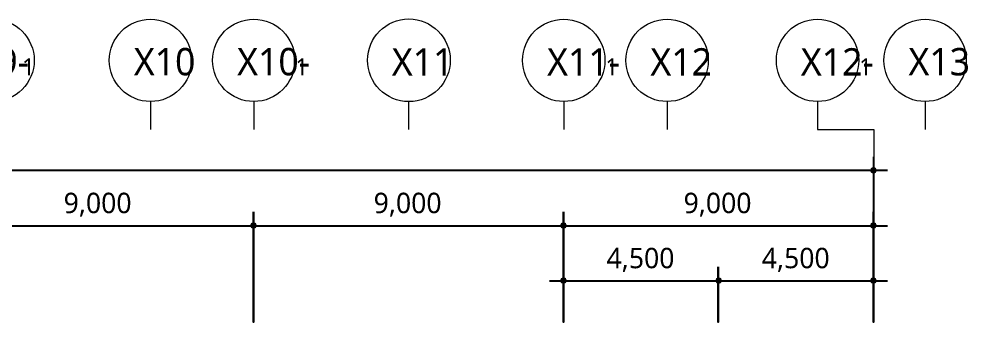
# Model space of a CAD drawing. Header units: millimetres. Extents: x -4048 to 127016, y -1911 to 106724.
# Drawn here: x 82891 to 110462, y 97916 to 106724 of the extents above; entities that cross this region are included whole.
import ezdxf

# ---------------------------------------------------------------- set-up
doc = ezdxf.new("R2010")
doc.units = ezdxf.units.MM
for name, color, linetype in [('PDF_문자', 7, 'Continuous'), ('PDF_솔리드 채우기', 7, 'Continuous'), ('PDF_형상', 7, 'Continuous')]:
    doc.layers.add(name, color=color, linetype=linetype)
doc.styles.add('PDF 맑은 고딕', font='malgun.ttf')

msp = doc.modelspace()

# ---------------------------------------------------------------- linework, layer by layer
at = {"layer": 'PDF_솔리드 채우기', "transparency": 33554559}
for points in [[(107643, 102395), (107612, 102317), (107721, 102317)], [(107612, 102317), (107643, 102255), (107721, 102317)], [(107721, 102426), (107643, 102395), (107721, 102317)], [(107643, 102255), (107721, 102224), (107721, 102317)], [(107783, 102395), (107721, 102426), (107721, 102317)], [(107814, 102317), (107783, 102395), (107721, 102317)], [(107721, 102224), (107783, 102255), (107721, 102317)], [(107783, 102255), (107814, 102317), (107721, 102317)], [(89633, 100793), (89602, 100715), (89711, 100715)], [(89633, 100793), (89602, 100715), (89711, 100715)], [(89602, 100715), (89633, 100653), (89711, 100715)], [(89602, 100715), (89633, 100653), (89711, 100715)], [(89711, 100824), (89633, 100793), (89711, 100715)], [(89711, 100824), (89633, 100793), (89711, 100715)], [(89633, 100653), (89711, 100622), (89711, 100715)], [(89633, 100653), (89711, 100622), (89711, 100715)], [(89773, 100793), (89711, 100824), (89711, 100715)], [(89773, 100793), (89711, 100824), (89711, 100715)], [(89804, 100715), (89773, 100793), (89711, 100715)], [(89804, 100715), (89773, 100793), (89711, 100715)], [(89711, 100622), (89773, 100653), (89711, 100715)], [(89773, 100653), (89804, 100715), (89711, 100715)], [(89711, 100622), (89773, 100653), (89711, 100715)], [(89773, 100653), (89804, 100715), (89711, 100715)], [(98638, 100793), (98607, 100715), (98716, 100715)], [(98638, 100793), (98607, 100715), (98716, 100715)], [(98607, 100715), (98638, 100653), (98716, 100715)], [(98607, 100715), (98638, 100653), (98716, 100715)], [(98716, 100824), (98638, 100793), (98716, 100715)], [(98716, 100824), (98638, 100793), (98716, 100715)], [(98638, 100653), (98716, 100622), (98716, 100715)], [(98638, 100653), (98716, 100622), (98716, 100715)], [(98778, 100793), (98716, 100824), (98716, 100715)], [(98778, 100793), (98716, 100824), (98716, 100715)], [(98809, 100715), (98778, 100793), (98716, 100715)], [(98809, 100715), (98778, 100793), (98716, 100715)], [(98716, 100622), (98778, 100653), (98716, 100715)], [(98778, 100653), (98809, 100715), (98716, 100715)], [(98716, 100622), (98778, 100653), (98716, 100715)], [(98778, 100653), (98809, 100715), (98716, 100715)], [(107643, 100793), (107612, 100715), (107721, 100715)], [(107612, 100715), (107643, 100653), (107721, 100715)], [(107721, 100824), (107643, 100793), (107721, 100715)], [(107643, 100653), (107721, 100622), (107721, 100715)], [(107783, 100793), (107721, 100824), (107721, 100715)], [(107814, 100715), (107783, 100793), (107721, 100715)], [(107721, 100622), (107783, 100653), (107721, 100715)], [(107783, 100653), (107814, 100715), (107721, 100715)], [(98638, 99191), (98607, 99113), (98716, 99113)], [(98607, 99113), (98638, 99051), (98716, 99113)], [(98716, 99222), (98638, 99191), (98716, 99113)], [(98638, 99051), (98716, 99020), (98716, 99113)], [(98778, 99191), (98716, 99222), (98716, 99113)], [(98809, 99113), (98778, 99191), (98716, 99113)], [(98716, 99020), (98778, 99051), (98716, 99113)], [(98778, 99051), (98809, 99113), (98716, 99113)], [(103148, 99191), (103117, 99113), (103211, 99113)], [(103148, 99191), (103117, 99113), (103211, 99113)], [(103117, 99113), (103148, 99051), (103211, 99113)], [(103117, 99113), (103148, 99051), (103211, 99113)], [(103211, 99222), (103148, 99191), (103211, 99113)], [(103211, 99222), (103148, 99191), (103211, 99113)], [(103148, 99051), (103211, 99020), (103211, 99113)], [(103148, 99051), (103211, 99020), (103211, 99113)], [(103288, 99191), (103211, 99222), (103211, 99113)], [(103288, 99191), (103211, 99222), (103211, 99113)], [(103319, 99113), (103288, 99191), (103211, 99113)], [(103319, 99113), (103288, 99191), (103211, 99113)], [(103211, 99020), (103288, 99051), (103211, 99113)], [(103288, 99051), (103319, 99113), (103211, 99113)], [(103211, 99020), (103288, 99051), (103211, 99113)], [(103288, 99051), (103319, 99113), (103211, 99113)], [(107643, 99191), (107612, 99113), (107721, 99113)], [(107612, 99113), (107643, 99051), (107721, 99113)], [(107721, 99222), (107643, 99191), (107721, 99113)], [(107643, 99051), (107721, 99020), (107721, 99113)], [(107783, 99191), (107721, 99222), (107721, 99113)], [(107814, 99113), (107783, 99191), (107721, 99113)], [(107721, 99020), (107783, 99051), (107721, 99113)], [(107783, 99051), (107814, 99113), (107721, 99113)]]:
    msp.add_solid(points, dxfattribs=at)
at = {"layer": 'PDF_형상', "lineweight": 5}
for points in [[(86709, 104323), (86709, 103515)], [(89711, 104323), (89711, 103515)], [(94206, 104323), (94206, 103515)], [(98716, 104323), (98716, 103515)], [(101718, 104323), (101718, 103515)], [(106088, 104323), (106088, 103515), (107721, 103515), (107721, 102317)], [(109214, 104323), (109214, 103515)]]:
    msp.add_lwpolyline(points, dxfattribs=at)
at = {"layer": 'PDF_형상', "lineweight": 25}
for points in [[(107716, 102722), (107716, 97916), (107716, 101120)], [(108120, 102317), (48789, 102317)], [(80297, 100716), (90111, 100716)], [(89302, 100716), (99116, 100716)], [(98307, 100716), (108120, 100716)], [(98711, 97916), (98711, 99518)], [(107716, 97916), (107716, 99518)], [(98307, 99114), (103610, 99114)], [(102817, 99114), (108120, 99114)]]:
    msp.add_lwpolyline(points, dxfattribs=at)
for points in [[(89707, 101120), (89707, 97916)], [(98711, 101120), (98711, 97916)], [(103206, 99518), (103206, 97916)]]:
    msp.add_lwpolyline(points, close=True, dxfattribs=at)
at = {"layer": 'PDF_형상', "lineweight": 5}
for centre, radius in [((82138, 105521), 1196), ((86711, 105521), 1196), ((89712, 105521), 1196), ((94218, 105523), 1201), ((98717, 105521), 1196), ((101719, 105521), 1196), ((106089, 105521), 1196), ((109215, 105521), 1196)]:
    msp.add_circle(centre, radius, dxfattribs=at)

# ---------------------------------------------------------------- texts
at = {"layer": 'PDF_문자', "attachment_point": 4, "style": 'PDF 맑은 고딕'}
for s, insert, char_height in [('X9-', (81655, 105478), 793.7), ('X10', (86228, 105478), 793.7), ('X10-', (89229, 105478), 793.7), ('X11', (93723, 105478), 793.7), ('X11-', (98234, 105478), 793.7), ('X12', (101235, 105478), 793.7), ('X12-', (105606, 105478), 793.7), ('X13', (108732, 105478), 793.7), ('1', (82981, 105335), 492), ('1', (90924, 105335), 492), ('1', (99929, 105335), 492), ('1', (107301, 105335), 492), ('9,000', (84189, 101324), 592.5), ('9,000', (93195, 101324), 592.5), ('9,000', (102199, 101324), 592.5), ('4,500', (99960, 99722), 592.5), ('4,500', (104470, 99722), 592.5)]:
    msp.add_mtext(s, dxfattribs=dict(at, insert=insert, char_height=char_height))

doc.saveas('drawing.dxf')
